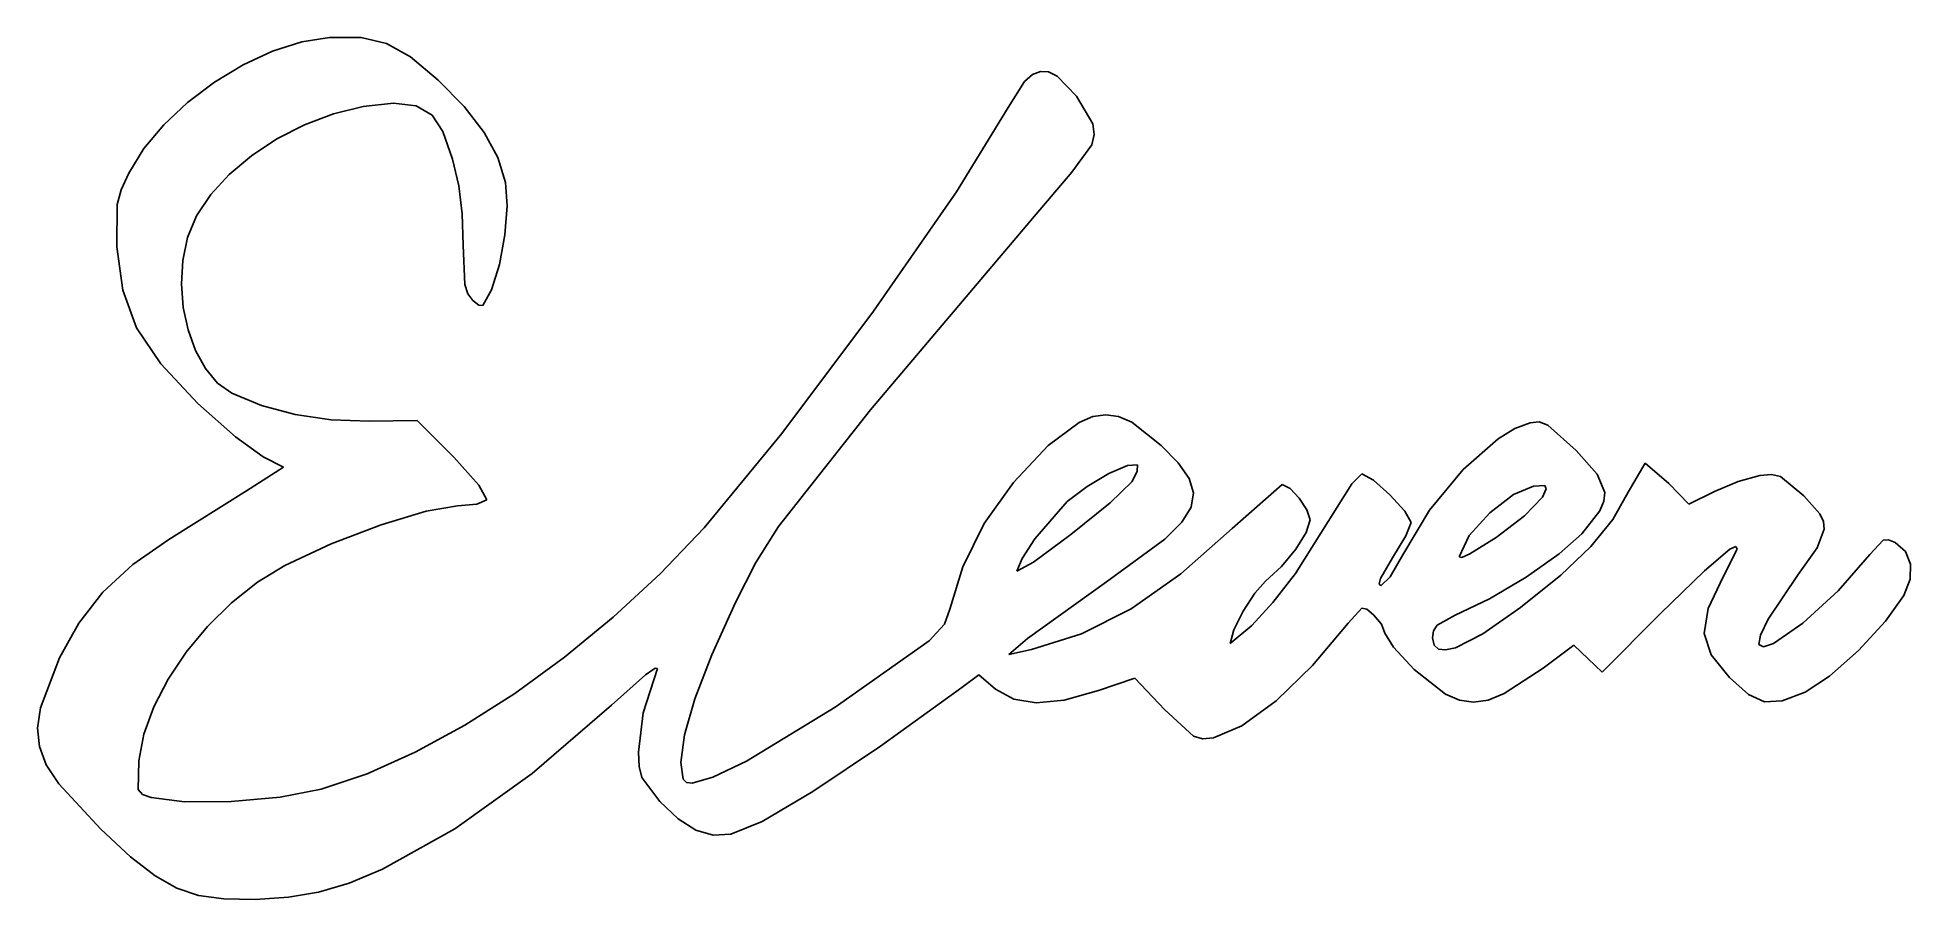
# Model space of a CAD drawing. Extents: x 5.4 to 104.6, y 17 to 62.6.
import ezdxf

# ---------------------------------------------------------------- set-up
doc = ezdxf.new("R2010")
doc.units = 0

msp = doc.modelspace()

# ---------------------------------------------------------------- linework, layer by layer
at = {"layer": 'Image'}
for p, q in [((19.4339, 62.379492), (20.9007, 62.6063)), ((20.9007, 62.6063), (22.573474, 62.598619)), ((22.573474, 62.598619), (23.913855, 62.289088)), ((16.334235, 61.158828), (17.892755, 61.884173)), ((17.892755, 61.884173), (19.4339, 62.379492)), ((23.913855, 62.289088), (25.184846, 61.57457)), ((25.184846, 61.57457), (26.64945, 60.35193)), ((14.815312, 60.241938), (16.334235, 61.158828)), ((57.694797, 60.268416), (58.114328, 60.642902)), ((58.114328, 60.642902), (58.537946, 60.813974)), ((58.537946, 60.813974), (58.974132, 60.783013)), ((58.974132, 60.783013), (59.43137, 60.551403)), ((59.43137, 60.551403), (60.442933, 59.491762)), ((13.392957, 59.171987), (14.815312, 60.241938)), ((26.64945, 60.35193), (28.039545, 58.947234)), ((56.834063, 58.903671), (57.694797, 60.268416)), ((12.124139, 57.987458), (13.392957, 59.171987)), ((21.110824, 58.568016), (19.572156, 57.982547)), ((22.693336, 58.961807), (21.110824, 58.568016)), ((24.293566, 59.133398), (22.693336, 58.961807)), ((25.495008, 58.979766), (24.293566, 59.133398)), ((26.345817, 58.485714), (25.495008, 58.979766)), ((28.039545, 58.947234), (29.092585, 57.585763)), ((54.098927, 54.434016), (56.834063, 58.903671)), ((60.442933, 59.491762), (61.313832, 58.028011)), ((11.06583, 56.726835), (12.124139, 57.987458)), ((19.572156, 57.982547), (18.11517, 57.233589)), ((26.894146, 57.636047), (26.345817, 58.485714)), ((27.415613, 56.1609), (26.894146, 57.636047)), ((29.092585, 57.585763), (29.81801, 56.253215)), ((61.313832, 58.028011), (61.389425, 57.471922)), ((10.275, 55.4286), (11.06583, 56.726835)), ((18.11517, 57.233589), (16.777701, 56.349329)), ((61.261473, 56.918732), (60.203595, 55.47012)), ((61.389425, 57.471922), (61.261473, 56.918732)), ((16.777701, 56.349329), (15.597586, 55.357958)), ((27.754854, 54.750522), (27.415613, 56.1609)), ((29.81801, 56.253215), (30.22526, 54.93529)), ((9.87679, 54.536887), (10.275, 55.4286)), ((15.597586, 55.357958), (14.612661, 54.287662)), ((27.934906, 53.276979), (27.754854, 54.750522)), ((30.22526, 54.93529), (30.30702, 53.691501)), ((60.203595, 55.47012), (58.007023, 52.899522)), ((9.64948, 51.5283), (9.667186, 53.760375)), ((9.667186, 53.760375), (9.87679, 54.536887)), ((14.612661, 54.287662), (13.860762, 53.166633)), ((30.30702, 53.691501), (30.187011, 52.159691)), ((49.701924, 48.1248), (54.098927, 54.434016)), ((13.860762, 53.166633), (13.379726, 52.023057)), ((27.978806, 51.612337), (27.934906, 53.276979)), ((58.007023, 52.899522), (49.551983, 42.892522)), ((13.379726, 52.023057), (13.131711, 50.81162)), ((28.059545, 49.535244), (27.978806, 51.612337)), ((30.187011, 52.159691), (29.89889, 50.59519)), ((9.955542, 49.231436), (9.64948, 51.5283)), ((13.131711, 50.81162), (13.063892, 49.56253)), ((29.89889, 50.59519), (29.476311, 49.25333)), ((10.690181, 47.243638), (9.955542, 49.231436)), ((13.063892, 49.56253), (13.163516, 48.320551)), ((28.220581, 49.032007), (28.059545, 49.535244)), ((28.496682, 48.690307), (28.220581, 49.032007)), ((28.809612, 48.437375), (28.496682, 48.690307)), ((29.476311, 49.25333), (29.02283, 48.415657)), ((13.163516, 48.320551), (13.417833, 47.130442)), ((29.02283, 48.415657), (28.809612, 48.437375)), ((44.848916, 41.643419), (49.701924, 48.1248)), ((11.976575, 45.32692), (10.690181, 47.243638)), ((13.417833, 47.130442), (13.814089, 46.036965)), ((13.814089, 46.036965), (14.339533, 45.084881)), ((13.9379, 43.2433), (11.976575, 45.32692)), ((14.339533, 45.084881), (14.981413, 44.318951)), ((14.981413, 44.318951), (15.726976, 43.783937)), ((15.726976, 43.783937), (17.308057, 43.124377)), ((15.929928, 41.472413), (13.9379, 43.2433)), ((17.308057, 43.124377), (19.082808, 42.649566)), ((19.082808, 42.649566), (20.999539, 42.370066)), ((49.551983, 42.892522), (44.676728, 36.727818)), ((61.309127, 42.539811), (61.997512, 42.643441)), ((61.997512, 42.643441), (62.67922, 42.543252)), ((20.999539, 42.370066), (23.006556, 42.296437)), ((23.006556, 42.296437), (25.552056, 42.337503)), ((25.552056, 42.337503), (27.485996, 40.388633)), ((58.95614, 41.00539), (60.589287, 42.232301)), ((60.589287, 42.232301), (61.309127, 42.539811)), ((62.67922, 42.543252), (63.379027, 42.239309)), ((63.379027, 42.239309), (64.93204, 41.020404)), ((82.780435, 41.36856), (83.66301, 41.907539)), ((83.66301, 41.907539), (84.466538, 42.213818)), ((84.466538, 42.213818), (84.935603, 42.257434)), ((84.935603, 42.257434), (85.402891, 42.084974)), ((85.402891, 42.084974), (86.910418, 40.744028)), ((17.38782, 40.412908), (15.929928, 41.472413)), ((40.745763, 36.657271), (44.848916, 41.643419)), ((57.105323, 39.057471), (58.95614, 41.00539)), ((64.93204, 41.020404), (65.83019, 40.089063)), ((80.91374, 39.733186), (82.780435, 41.36856)), ((86.910418, 40.744028), (88.017991, 39.501446)), ((16.4999, 38.60949), (18.46535, 39.8601)), ((18.46535, 39.8601), (17.38782, 40.412908)), ((27.485996, 40.388633), (28.8049, 38.913557)), ((63.144204, 39.95906), (62.162489, 39.524722)), ((63.673133, 39.996402), (63.144204, 39.95906)), ((63.668728, 39.658668), (63.673133, 39.996402)), ((65.83019, 40.089063), (66.408793, 39.266646)), ((79.137658, 37.589075), (80.91374, 39.733186)), ((89.651435, 38.544418), (90.556651, 40.075518)), ((90.556651, 40.075518), (91.816161, 38.994838)), ((28.8049, 38.913557), (29.227726, 38.128773)), ((55.568239, 36.877406), (57.105323, 39.057471)), ((61.006328, 38.839188), (59.954063, 38.048262)), ((62.162489, 39.524722), (61.006328, 38.839188)), ((62.229306, 37.985942), (63.397603, 39.107202)), ((63.3976, 39.1072), (63.668728, 39.658668)), ((63.397603, 39.107202), (63.3976, 39.1072)), ((66.408793, 39.266646), (66.647608, 38.502607)), ((68.685693, 36.61834), (71.329073, 38.94667)), ((71.329073, 38.94667), (71.755214, 38.735725)), ((71.755214, 38.735725), (72.243837, 38.228075)), ((74.25616, 37.743828), (75.031449, 38.988195)), ((75.031449, 38.988195), (75.55302, 39.507718)), ((75.55302, 39.507718), (76.167398, 39.176037)), ((76.167398, 39.176037), (77.046126, 38.405718)), ((84.639674, 38.858796), (83.581491, 38.414657)), ((85.235474, 38.88655), (84.639674, 38.858796)), ((85.1257, 38.286165), (85.307155, 38.715568)), ((85.307155, 38.715568), (85.235474, 38.88655)), ((88.017991, 39.501446), (88.425168, 38.527217)), ((91.816161, 38.994838), (92.871421, 37.914158)), ((94.217591, 38.580368), (95.480168, 39.101485)), ((95.480168, 39.101485), (96.625361, 39.418855)), ((96.625361, 39.418855), (97.236453, 39.478616)), ((97.236453, 39.478616), (97.718478, 39.370787)), ((97.718478, 39.370787), (98.950461, 38.351665)), ((12.39487, 36.04572), (16.4999, 38.60949)), ((27.680936, 37.817781), (26.026189, 37.539477)), ((28.694073, 37.909135), (27.680936, 37.817781)), ((29.227726, 38.128773), (28.694073, 37.909135)), ((59.954063, 38.048262), (58.243177, 36.066835)), ((60.153992, 36.303094), (62.229306, 37.985942)), ((66.526398, 37.746399), (66.024921, 36.947475)), ((66.647608, 38.502607), (66.526398, 37.746399)), ((72.037799, 34.229387), (74.25616, 37.743828)), ((72.243837, 38.228075), (72.646135, 37.611495)), ((77.046126, 38.405718), (77.833911, 37.544582)), ((83.581491, 38.414657), (82.327982, 37.443417)), ((84.175195, 37.288065), (85.125694, 38.286166)), ((85.125694, 38.286166), (85.1257, 38.286165)), ((88.371643, 38.059114), (88.149663, 37.560156)), ((88.425168, 38.527217), (88.371643, 38.059114)), ((88.835135, 37.103765), (89.651435, 38.544418)), ((92.871421, 37.914158), (94.217591, 38.580368)), ((98.950461, 38.351665), (99.793798, 37.398508)), ((23.63903, 36.812666), (20.988889, 35.799497)), ((26.026189, 37.539477), (23.63903, 36.812666)), ((44.676728, 36.727818), (43.472885, 34.820114)), ((54.423685, 34.59628), (55.568239, 36.877406)), ((66.024921, 36.947475), (65.122938, 36.055287)), ((72.813303, 37.07376), (72.603383, 36.406368)), ((72.646135, 37.611495), (72.813303, 37.07376)), ((77.723388, 35.217608), (79.137658, 37.589075)), ((77.833911, 37.544582), (78.17546, 36.940448)), ((78.17546, 36.940448), (77.883097, 36.223643)), ((82.327982, 37.443417), (81.245431, 36.245223)), ((82.665941, 36.148662), (84.175195, 37.288065)), ((88.149663, 37.560156), (87.209195, 36.339078)), ((87.678021, 35.674417), (88.835135, 37.103765)), ((99.793798, 37.398508), (99.992769, 36.988717)), ((99.992769, 36.988717), (100.039977, 36.575771)), ((10.489114, 34.713852), (12.39487, 36.04572)), ((20.988889, 35.799497), (18.545196, 34.662121)), ((38.404962, 34.221396), (40.745763, 36.657271)), ((58.243177, 36.066835), (57.564913, 35.032649)), ((58.173858, 34.836867), (60.153992, 36.303094)), ((65.122938, 36.055287), (62.0365, 33.788934)), ((65.978473, 34.215181), (68.685693, 36.61834)), ((72.603383, 36.406368), (72.057123, 35.530172)), ((77.883097, 36.223643), (77.180184, 35.062308)), ((81.245431, 36.245223), (80.700124, 35.120226)), ((81.280171, 35.286526), (82.665941, 36.148662)), ((87.209195, 36.339078), (86.009881, 35.269884)), ((100.039977, 36.575771), (99.669206, 35.597374)), ((102.455017, 35.251215), (103.153989, 35.996524)), ((103.153989, 35.996524), (103.438412, 36.025146)), ((103.438412, 36.025146), (103.792237, 35.877206)), ((103.792237, 35.877206), (104.338499, 35.399709)), ((8.910909, 33.248051), (10.489114, 34.713852)), ((43.472885, 34.820114), (42.397553, 32.707522)), ((57.564913, 35.032649), (57.291103, 34.365472)), ((57.291103, 34.365472), (58.173858, 34.836867)), ((72.057123, 35.530172), (71.299776, 34.617085)), ((77.180184, 35.062308), (76.547483, 33.974339)), ((77.060776, 34.06416), (77.723388, 35.217608)), ((80.700124, 35.120226), (80.846792, 35.090236)), ((80.846792, 35.090236), (81.280171, 35.286526)), ((86.009881, 35.269884), (84.263411, 34.047259)), ((86.084312, 34.153657), (87.678021, 35.674417)), ((95.038394, 35.529346), (93.691368, 34.385681)), ((94.685616, 34.064886), (95.417503, 35.526172)), ((95.35462, 35.659367), (95.038394, 35.529346)), ((95.417503, 35.526172), (95.35462, 35.659367)), ((99.669206, 35.597374), (98.661697, 34.177235)), ((100.777955, 33.324433), (102.455017, 35.251215)), ((104.338499, 35.399709), (104.603782, 34.736275)), ((104.603782, 34.736275), (104.57886, 33.942817)), ((17.088762, 33.771154), (15.710964, 32.683712)), ((18.545196, 34.662121), (17.088762, 33.771154)), ((35.923213, 31.928945), (38.404962, 34.221396)), ((53.75046, 32.34518), (54.423685, 34.59628)), ((62.0365, 33.788934), (57.8555, 30.7947)), ((63.340107, 32.367982), (65.978473, 34.215181)), ((70.456593, 33.83902), (69.882774, 33.198587)), ((71.299776, 34.617085), (70.456593, 33.83902)), ((70.851686, 32.696556), (72.037799, 34.229387)), ((76.547483, 33.974339), (76.471334, 33.684448)), ((76.563848, 33.584408), (77.060776, 34.06416)), ((84.263411, 34.047259), (82.313483, 32.892279)), ((83.958225, 32.438768), (86.084312, 34.153657)), ((93.691368, 34.385681), (91.344704, 32.103466)), ((93.896677, 32.377994), (94.685616, 34.064886)), ((98.661697, 34.177235), (97.06578, 31.818077)), ((104.57886, 33.942817), (104.254508, 33.075246)), ((7.626694, 31.61195), (8.910909, 33.248051)), ((69.882774, 33.198587), (69.268837, 32.242203)), ((76.471334, 33.684448), (76.563848, 33.584408)), ((82.313483, 32.892279), (80.503795, 32.026018)), ((98.908776, 31.617958), (100.777955, 33.324433)), ((104.254508, 33.075246), (103.282504, 31.714341)), ((15.710964, 32.683712), (14.442304, 31.440557)), ((33.343165, 29.809017), (35.923213, 31.928945)), ((42.397553, 32.707522), (41.139391, 29.937017)), ((53.466269, 31.552163), (53.75046, 32.34518)), ((60.720233, 31.046395), (63.340107, 32.367982)), ((69.268837, 32.242203), (68.779605, 31.259572)), ((69.73534, 31.481018), (70.851686, 32.696556)), ((75.551961, 32.401852), (74.827007, 31.608868)), ((75.811947, 32.351766), (75.551961, 32.401852)), ((76.167557, 32.059015), (75.811947, 32.351766)), ((76.589078, 31.550157), (76.167557, 32.059015)), ((80.503795, 32.026018), (79.541217, 31.501475)), ((81.966762, 31.049658), (83.958225, 32.438768)), ((91.344704, 32.103466), (88.286174, 29.010466)), ((93.681443, 31.070323), (93.896677, 32.377994)), ((97.06578, 31.818077), (96.654548, 30.971016)), ((6.60291, 29.76918), (7.626694, 31.61195)), ((14.442304, 31.440557), (13.313282, 30.082454)), ((52.650336, 30.672009), (53.466269, 31.552163)), ((57.8555, 30.7947), (56.867723, 29.956695)), ((58.068493, 30.22007), (60.720233, 31.046395)), ((68.5799, 30.5404), (69.73534, 31.481018)), ((68.779605, 31.259572), (68.5799, 30.5404)), ((74.827007, 31.608868), (72.946041, 29.365246)), ((76.7644, 31.0817), (76.589078, 31.550157)), ((77.224805, 30.335815), (76.7644, 31.0817)), ((79.355696, 31.209695), (79.304355, 30.835728)), ((79.304355, 30.835728), (79.381408, 30.452103)), ((79.541217, 31.501475), (79.355696, 31.209695)), ((80.507471, 30.312621), (81.966762, 31.049658)), ((94.053795, 29.925159), (93.681443, 31.070323)), ((96.654548, 30.971016), (96.573307, 30.473625)), ((97.34229, 30.533713), (98.908776, 31.617958)), ((103.282504, 31.714341), (101.847333, 30.170813)), ((5.596047, 27.122005), (6.60291, 29.76918)), ((13.313282, 30.082454), (12.3544, 28.650165)), ((30.707464, 27.890715), (33.343165, 29.809017)), ((41.139391, 29.937017), (40.236857, 27.59639)), ((47.67605, 27.15839), (52.650336, 30.672009)), ((56.867723, 29.956695), (58.068493, 30.22007)), ((78.331737, 29.159817), (77.224805, 30.335815)), ((79.381408, 30.452103), (79.61009, 30.237897)), ((79.61009, 30.237897), (79.986683, 30.19183)), ((79.986683, 30.19183), (80.507471, 30.312621)), ((86.783237, 30.445461), (85.152817, 29.223791)), ((87.534707, 29.727962), (86.783237, 30.445461)), ((95.027618, 28.725786), (94.053795, 29.925159)), ((96.573307, 30.473625), (96.827185, 30.350529)), ((96.827185, 30.350529), (97.34229, 30.533713)), ((101.847333, 30.170813), (100.309533, 28.798297)), ((37.639626, 28.87305), (35.82523, 27.27031)), ((37.516601, 26.866231), (38.26075, 29.21)), ((38.139305, 29.231571), (37.639626, 28.87305)), ((38.26075, 29.21), (38.139305, 29.231571)), ((55.280115, 28.86662), (54.380597, 28.200223)), ((56.166137, 28.12108), (55.280115, 28.86662)), ((72.946041, 29.365246), (71.013058, 27.504956)), ((79.98958, 27.852199), (78.331737, 29.159817)), ((85.152817, 29.223791), (83.092207, 27.881299)), ((88.286174, 29.010466), (87.534707, 29.727962)), ((100.309533, 28.798297), (99.029638, 27.950426)), ((12.3544, 28.650165), (11.59616, 27.184454)), ((28.058757, 26.203138), (30.707464, 27.890715)), ((54.380597, 28.200223), (50.069207, 25.09477)), ((57.123922, 27.578516), (56.166137, 28.12108)), ((61.615267, 28.046144), (59.803713, 27.541664)), ((63.540567, 28.702178), (61.615267, 28.046144)), ((65.134337, 27.031278), (63.540567, 28.702178)), ((80.734136, 27.528391), (79.98958, 27.852199)), ((83.092207, 27.881299), (82.24696, 27.54258)), ((96.019982, 27.836783), (95.027618, 28.725786)), ((96.876618, 27.43857), (96.019982, 27.836783)), ((99.029638, 27.950426), (97.809259, 27.490124)), ((5.442078, 26.055971), (5.596047, 27.122005)), ((11.59616, 27.184454), (11.069061, 25.726085)), ((35.82523, 27.27031), (31.637288, 23.653443)), ((37.2533, 24.7844), (37.516601, 26.866231)), ((40.236857, 27.59639), (39.693057, 25.694799)), ((42.974374, 24.311841), (47.67605, 27.15839)), ((58.321523, 27.385583), (57.123922, 27.578516)), ((59.803713, 27.541664), (58.321523, 27.385583)), ((66.636703, 25.635931), (65.134337, 27.031278)), ((71.013058, 27.504956), (69.20697, 26.180394)), ((81.473766, 27.425064), (80.734136, 27.528391)), ((82.24696, 27.54258), (81.473766, 27.425064)), ((97.809259, 27.490124), (96.876618, 27.43857)), ((5.541948, 25.075366), (5.442078, 26.055971)), ((25.439689, 24.775388), (28.058757, 26.203138)), ((69.20697, 26.180394), (67.706687, 25.543958)), ((5.9113, 24.115484), (5.541948, 25.075366)), ((11.069061, 25.726085), (10.803606, 24.315821)), ((39.693057, 25.694799), (39.5111, 24.2414)), ((50.069207, 25.09477), (46.497351, 22.704163)), ((67.127917, 25.483585), (66.636703, 25.635931)), ((67.706687, 25.543958), (67.127917, 25.483585)), ((6.565782, 23.11162), (5.9113, 24.115484)), ((10.803606, 24.315821), (10.773086, 22.79776)), ((22.892909, 23.636565), (25.439689, 24.775388)), ((37.289907, 24.019535), (37.2533, 24.7844)), ((37.445581, 23.435553), (37.289907, 24.019535)), ((39.5111, 24.2414), (39.619355, 23.344841)), ((41.191034, 23.455336), (42.974374, 24.311841)), ((8.79272, 20.71312), (6.565782, 23.11162)), ((18.287131, 22.406547), (20.461063, 22.815771)), ((20.461063, 22.815771), (22.892909, 23.636565)), ((31.637288, 23.653443), (27.535229, 20.719689)), ((38.389247, 22.179423), (37.445581, 23.435553)), ((39.619355, 23.344841), (39.798068, 23.183867)), ((39.798068, 23.183867), (40.09841, 23.14224)), ((40.09841, 23.14224), (41.191034, 23.455336)), ((10.773086, 22.79776), (10.997804, 22.539957)), ((10.997804, 22.539957), (11.462663, 22.380991)), ((11.462663, 22.380991), (13.233524, 22.162369)), ((13.233524, 22.162369), (15.693149, 22.179817)), ((15.693149, 22.179817), (18.287131, 22.406547)), ((39.368501, 21.249978), (38.389247, 22.179423)), ((46.497351, 22.704163), (43.809592, 21.120195)), ((40.293744, 20.662381), (39.368501, 21.249978)), ((43.809592, 21.120195), (42.150497, 20.434663)), ((10.374146, 19.251208), (8.79272, 20.71312)), ((27.535229, 20.719689), (23.701863, 18.585792)), ((41.207051, 20.397115), (40.293744, 20.662381)), ((42.150497, 20.434663), (41.207051, 20.397115)), ((11.672225, 18.240357), (10.374146, 19.251208)), ((12.824872, 17.586907), (11.672225, 18.240357)), ((21.943068, 17.855274), (20.32, 17.3685)), ((23.701863, 18.585792), (21.943068, 17.855274)), ((13.97, 17.1972), (12.824872, 17.586907)), ((13.97001, 17.197259), (13.97, 17.1972)), ((15.306895, 17.012077), (13.97001, 17.197259)), ((16.973371, 16.983272), (15.306895, 17.012077)), ((18.725665, 17.104271), (16.973371, 16.983272)), ((20.32, 17.3685), (18.725665, 17.104271))]:
    msp.add_line(p, q, dxfattribs=at)

doc.saveas('drawing.dxf')
